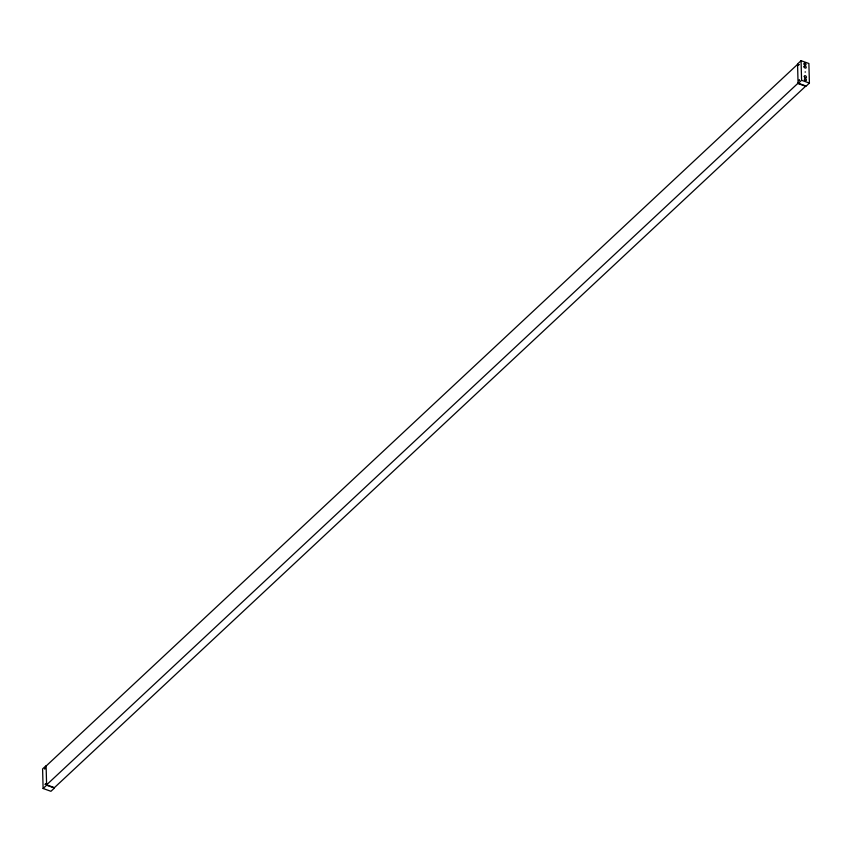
<?xml version="1.0" encoding="UTF-8"?>
<svg xmlns="http://www.w3.org/2000/svg" width="852" height="852" viewBox="0 0 852 852"><rect width="100%" height="100%" fill="white"/><g stroke="black" fill="none" stroke-linecap="round" stroke-linejoin="round"><path stroke-width="1.28" d="M805.523 71.994L805.023 72.015M801.061 60.705L797.557 63.975L798.068 83.549L805.896 86.35L809.4 83.081L808.889 63.506L801.061 60.705L801.572 80.269L798.068 83.549M46.114 766.023L797.568 64.358M43.111 788.494L46.615 785.214L46.104 765.65L42.6 768.919L43.111 788.494L50.939 791.295L54.443 788.025L46.615 785.214M801.572 80.269L809.4 83.081M44.794 768.855L45.294 768.28L44.794 768.855M45.199 784.351L45.646 783.744L45.199 784.351M798.441 65.125L798.942 64.55L798.441 65.125M798.846 80.631L799.304 80.013L798.846 80.631M798.058 83.166L46.604 784.841L54.432 787.642L805.885 85.977L798.058 83.166M804.086 64.038A1.161 0.788 47 0 0 805.736 65.05A1.161 0.788 47 0 0 805.257 63.314A1.161 0.788 47 0 0 804.086 64.038M804.054 66.893A1.289 0.873 47 0 0 805.896 68.011A1.289 0.873 47 0 0 805.353 66.083A1.289 0.873 47 0 0 804.054 66.893M804.49 79.545A1.161 0.788 47 0 0 806.141 80.557A1.161 0.788 47 0 0 805.662 78.821A1.161 0.788 47 0 0 804.49 79.545M804.309 76.68A1.289 0.873 47 0 0 806.152 77.798A1.289 0.873 47 0 0 805.609 75.871A1.289 0.873 47 0 0 804.309 76.68"/></g></svg>
